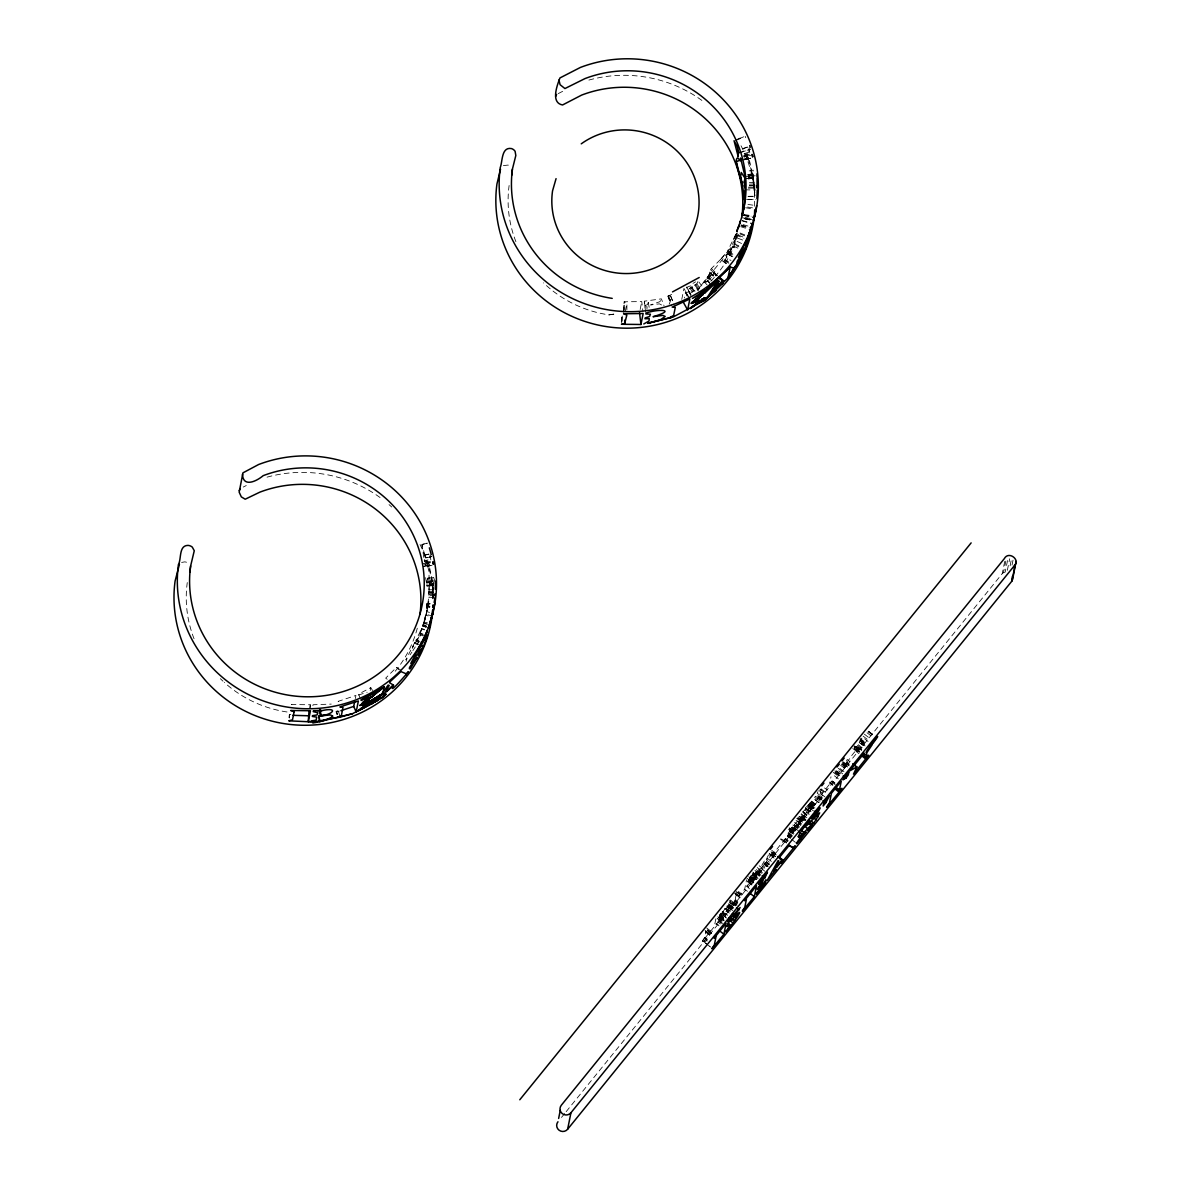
<?xml version="1.0" encoding="UTF-8"?>
<svg xmlns="http://www.w3.org/2000/svg" width="1191" height="1191" viewBox="0 0 1191 1191"><rect width="100%" height="100%" fill="white"/><g stroke="black" fill="none" stroke-linecap="round" stroke-linejoin="round"><path stroke-width="0.75" stroke-dasharray="5 3.75" d="M431.589 556.659L425.634 558.013L421.912 544.525L427.673 542.5M433.777 584.275L429.132 584.275L428.983 571.665L426.944 562.911L429.862 562.331M754.499 206.222L754.707 184.918L754.796 188.506M430.055 603.733L426.988 603.524L426.988 606.13M626.883 309.943L626.942 303.095L624.01 301.785L641.741 301.591L642.961 311.789M432.69 598.76L432.854 581.997L428.254 561.869L423.817 563.06M428.805 554.053L424.368 555.229L424.874 561.631L430.829 560.276L430.264 554.783M435.013 595.783L428.879 595.321L429.251 585.496L433.852 585.525M433.137 593.103L428.537 592.924L429.251 585.496M622.059 321.004L622.238 315.868M624.233 310.211L624.516 301.68M621.791 322.106L622.03 315.273M623.727 312.504L624.084 302.246M621.374 322.374L621.642 315.541M623.489 310.509L623.816 301.963M433.554 597.584L428.968 597.123L428.641 603.093L423.326 626.258L429.281 627.791M425.604 577.65L426.959 586.136L433.107 585.704C435.43 580.538 429.817 577.784 427.003 581.908L433.092 581.268L432.914 598.775M427.003 586.166L427.003 582.473M426.988 603.524L426.423 614.094L426.899 604.745L429.966 604.968M289.607 718.024L289.353 714.704L290.812 714.347M289.398 717.414L289.755 714.451M288.981 717.667L289.353 714.704M309.645 707.901L310.27 704.759L291.408 704.536L294.698 705.787M312.891 705.638L313.069 704.759L331.262 704.089M355.29 698.581L355.93 695.44L338.08 701.38L341.266 701.588M360.397 699.117L358.64 694.085L370.788 687.654L373.081 691.316M370.207 690.512L370.788 687.654M423.654 566.41L429.609 565.025L430.308 561.512L424.368 562.896L427.107 566.201L430.13 565.695M427.048 580.97L427.584 578.245L433.688 577.575M417.401 644.748L420.795 633.508L412.265 648.217L414.825 642.306L420.244 645.194M418.711 642.321L415.972 640.937L416.15 640.043L421.614 628.446L424.472 629.533M425.634 627.062L422.716 626.109L425.827 614.333L431.797 615.792M427.063 606.591L430.055 606.829L427.063 606.591L428.968 597.123M424.026 623.801L428.641 603.093L423.341 626.258M427.584 578.245L433.732 577.65L433.137 580.612L427.048 581.268M625.32 311.164L626.942 303.095M640.163 309.452L641.741 301.591M645.596 312.25L644.331 301.189L661.392 298.852L664.027 305.745M646.907 309.198L647.13 306.802L643.274 306.891L643.453 306.057L647.442 304.673L648.276 302.41L644.152 302.067M669.178 304.241C675.55 289.681 660.484 299.938 674.999 292.941M681.758 299.403L683.976 288.401L689.842 298.986M686.939 295.964L685.376 292.048L690.974 287.388L692.165 286.882L695.068 291.185M684.334 298.018L684.497 297.14M690.706 295.428L686.522 287.031L690.899 294.49M743.601 159.281L748.588 157.674L749.288 154.16L744.315 155.768M737.869 248.115L733.075 245.956L723.666 262.303L725.081 259.772L729.532 262.541L724.947 259.802L723.518 261.469L720.57 259.43L711.399 268.541L710.655 269.881L716.863 275.999M741.576 243.5L733.656 239.778L733.82 238.974L735.993 234.002L744.047 237.471M726.093 263.702L720.555 259.415L730.277 248.324L736.053 237.545L734.013 244.751L738.852 246.79M715.836 918.871L714.258 926.717L702.303 941.292L704.7 937.406L705.995 930.96M722.699 923.427L717.19 919.139C721.776 912.693 718.977 922.057 716.223 923.65L716.059 924.499C719.17 921.7 741.517 891.091 722.312 912.514L726.45 915.715M717.19 919.139L717.354 918.306L721.493 921.506M735.472 905.904L732.644 903.716L735.13 899.875L736.425 893.414M732.718 903.761L744.688 889.186L746.578 879.762M749.437 888.858L746.846 885.851L756.017 872.646L760.617 875.698M751.715 884.958L747.576 881.757L751.387 875.147L756.895 879.42M747.576 881.757C750.032 880.804 755.377 872.929 752.221 874.015L757.744 878.288M790.303 838.39L787.34 836.112L789.291 831.11L796.6 824.604L799.355 826.748M787.34 836.112L796.6 824.604M800.858 825.586L798.089 823.443L801.945 816.654L790.63 828.564L788.74 829.159L793.593 832.703M821.135 788.963L819.87 795.275L816.996 799.771L832.062 781.192L829.71 783.112L830.99 776.8M861.808 749.883C856.91 739.76 835.457 785.405 847.218 759.471L851.357 762.687M861.599 749.928L857.237 746.534L856.523 750.047L859.53 752.221M566.157 1111.665L1002.271 573.586L1005.264 558.743M1002.271 573.586L1003.492 572.692L1005.814 561.14M1007.526 560.544L1005.189 572.082L1003.492 572.692M1007.348 570.34L1009.67 558.787M1010.117 565.799L1011.784 557.552M1012.037 565.055L1013.035 560.098M423.847 624.248L424.621 621.166M422.716 626.109L425.634 615.3L428.611 616.03M737.378 232.93L734.013 244.751L737.78 232.543M420.497 631.885L420.989 630.262M736.619 233.63L733.656 239.778M415.972 640.937C419.262 639.537 423.758 622.417 420.17 632.883L422.999 634.059M736.529 233.912L735.532 237.024L737.035 232.721M421.227 629.548L421.614 628.446M766.721 866.274L763.967 864.145L769.207 853.456L768.403 853.188L774.463 857.892M733.075 245.956C730.827 250.423 720.957 257.732 731.021 260.367M760.349 875.191L757.506 873.003L766.528 861.927L769.297 864.056M707.097 284.902L704.744 282.356L710.238 272.65L709.374 272.114C713.677 271.399 691.108 296.916 699.638 288.311L697.524 290.128M769.401 862.195L766.647 860.066L772.408 852.235L776.085 855.019M774.135 858.071C767.093 855.049 780.968 845.833 766.647 860.066M757.506 873.003L766.021 857.996M731.572 249.187L727.165 256.735M704.744 282.356L707.484 280.823L705.697 282.833L713.96 274.868L712.546 275.925L714.034 272.635L707.573 278.873L710.015 281.359M707.573 278.873L713.588 272.307L717.488 275.791M735.993 234.002L727.775 250.616L733.835 254.695M798.089 823.443C803.508 817.502 820.361 792.387 800.962 814.078M861.361 748.38L857.222 745.179L862.552 737.169L868.075 741.457M414.825 642.306L405.803 659.888L407.233 658.683M428.537 592.924L433.226 592.954M724.158 920.926L718.649 916.653L720.183 914.39L725.691 918.663M412.89 650.614L415.302 646.862M410.076 654.856L411.952 652.028M771.381 855.927L785.643 838.33L783.559 840.072L780.715 838.836M406.086 661.273L406.697 660.395M813.453 810.937L807.2 806.128L809.433 803.702L814.957 807.974M686.329 287.969C689.678 284.321 698 287.254 697.822 280.57L692.983 283.339M722.312 912.514L727.656 905.354L731.795 908.554M746.683 886.714L755.913 875.325L756.33 872.318M561.482 1117.426L564.981 1113.109M697.643 289.621L732.897 246.879L737.691 249.023M856.761 750.077L859.053 747.74M720.57 259.43L729.056 250.006M763.967 864.145L766.528 861.927M401.084 670.265L396.409 667.466L385.661 678.155L388.951 680.508M336.83 714.451L336.041 711.548L339.167 710.164M690.095 293.433L696.363 288.207L698.432 290.991M558.192 93.627L562.926 91.201M243.262 487.059L246.269 485.541M854.364 747.888L857.237 746.534M685.197 292.971L691.242 291.006L692.165 286.882M358.446 695.038L367.17 692.269M735.651 140.002L743.586 136.459M735.636 140.598L743.586 137.054M739.06 138.826L743.824 136.712M503.391 165.594L508.051 165.073A6.476 6.312 11.4 0 1 510.79 166.636M743.794 155.768L747.07 154.577L748.588 157.674M743.973 155.872C751.61 147.803 753.635 197.885 753.233 170.134L748.082 171.117M742.559 148.696L747.486 146.955M747.293 155.842L744.003 157.004L750.687 155.321M742.797 148.801L747.74 147.089M423.817 557.507L421.867 545.136L427.629 543.126M422.076 544.808L427.837 542.813M744.092 153.728L749.05 152.076L749.824 152.91L744.851 154.502M745.03 158.701L748.335 157.614M738.822 152.939L750.434 149.203L738.956 152.999M181.613 562.435L184.62 561.884A7.191 6.997 11.4 0 1 188.982 563.626M743.646 156.661L750.39 154.815M422.373 563.894L428.418 561.988L429.609 565.025M423.996 564.311L428.432 563.149M424.368 555.229L429.028 554.202M336.16 711.682L339.316 711.116M745.745 159.445L752.414 157.763M742.276 160.338L750.732 158.195M745.834 159.445L752.608 157.733M423.43 566.38L429.385 564.951M424.591 555.348L425.485 557.939L431.44 556.554M427.107 566.201L433.152 565.189M748.261 159.162L752.384 174.422M747.561 174.794L752.712 173.826L754.871 195.771L752.652 175.553M427.122 563.373L430.13 562.837M748.008 178.486L753.174 177.623M430.293 565.665L427.271 566.157L426.854 562.896M746.504 178.605L753.412 177.489L754.841 192.927M748.261 179.007L753.456 178.188M553.026 291.066A117.433 114.321 11.4 0 0 608.899 314.871L616.06 313.784M608.899 314.9L615.673 313.873M748.142 174.467L755.094 173.707M747.993 175.777L754.945 175.017L748.022 175.866M748.216 174.869L756.925 173.931M426.765 582.652L432.854 581.997L426.735 582.533L425.902 578.96M744.777 176.759L755.228 175.762M748.156 177.355L755.139 176.7L744.732 177.682M426.899 585.63L433.003 585.123L432.899 583.009M427.048 585.481L433.152 584.989L433.167 598.865M746.608 178.65L755.332 177.98M749.377 182.61L754.618 182.223M749.377 184.158L754.618 183.846M749.437 185.409L754.677 185.156M749.526 185.766L754.766 185.528M749.63 185.602L754.871 185.394M748.097 196.336L755.109 196.232M748.156 196.455L755.168 196.366M429.236 583.352L433.837 583.292M433.732 584.23L429.132 584.275L427.643 578.305M748.469 187.151L755.481 187.121M748.276 188.133L755.288 188.089M428.507 589.739L434.641 589.783M748.216 199.344L755.228 199.433M744.956 189.831L755.481 190.009M746.549 199.359L755.317 199.507M428.462 591.302L433.077 591.406M428.477 592.567L433.077 592.716M427.048 603.643L430.1 603.852M429.088 594.339L433.673 594.696M429.698 607.246L426.795 606.978L426.75 608.08L429.668 608.378M747.963 204.45L754.915 205.418M744.196 214.603L751.134 215.601M742.41 214.901L751.089 216.181M744.122 215.392L751.074 216.434M747.546 207.055L752.757 207.889M745.626 207.755L752.548 208.872M745.209 218.563L753.858 220.007M741.799 217.7L752.176 219.457M745.104 218.965L753.754 220.454M743.824 215.541L752.414 217.328M745.179 217.358L752.027 218.861M426.527 611.698L429.534 612.368M424.398 622.104L427.405 622.789M744.851 218.563L751.685 220.141M743.735 215.005L753.992 217.417M744.777 218.697L751.61 220.32M423.46 625.856L426.438 626.6M423.49 625.573L426.467 626.332M741.323 225.605L748.097 227.436M742.216 220.499L752.325 223.402M743.154 224.652L748.201 226.111M742.082 220.886L752.191 223.834M423.609 623.265L426.557 624.129M741.04 225.635L749.452 228.166M423.192 624.739L426.125 625.632M740.728 226.677L749.094 229.297M422.805 625.96L425.723 626.898M428.626 592.776L428.879 595.321M423.386 622.819L429.222 624.709M740.951 224.846L749.303 227.57M742.663 240.046L736.053 237.545M421.465 628.848L424.324 629.935M420.006 634.684L422.85 635.83M740.117 233.019L746.608 235.654M739.939 233.898L746.429 236.547M734.192 243.827L743.884 247.922M419.902 633.627L425.544 636.039M735.8 234.925L743.854 238.394M416.15 640.043L421.629 642.812M414.647 643.229L417.341 644.673M728.416 254.338L734.564 257.703M728.55 251.703L734.668 255.127M727.999 252.552L734.073 256.035M727.299 253.817L733.343 257.36M724.679 260.621L729.13 263.405M723.741 261.439L726.674 263.345M868.433 731.2L873.941 735.487M868.492 731.289L874 735.562M868.165 731.423L873.688 735.696M868.224 731.795L873.747 736.068M867.018 732.748L872.899 737.259M864.368 734.177L869.892 738.45M863.147 736.142L868.671 740.415M860.17 738.435L867.063 743.794M860.349 739.388L865.872 743.66M860.081 739.432L866.974 744.777M859.932 740.4L865.455 744.688M860.453 741.546L864.592 744.747M861.153 742.856L865.276 746.072M860.825 743.378L863.579 745.506M859.307 742.618L863.624 745.804M858.249 744.703L862.388 747.903M858.86 748.142L861.629 750.27M860.11 749.898L854.602 745.611L861.138 750.97M854.394 746.042L859.917 750.315M854.111 745.953L861.004 751.313M853.873 746.817L860.765 752.161M857.073 749.779L859.842 751.908M854.304 748.439L859.277 752.176M854.587 748.826L858.726 752.027M852.771 748.484L859.664 753.829M856.24 751.551L858.994 753.68M846.667 762.195L849.436 764.339M846.25 763.059L849.004 765.203M845.923 763.55L849.094 765.902M843.436 761.853L848.96 766.126M842.037 761.793L848.93 767.138M843.049 763.118L847.173 766.334M844.881 764.905L847.635 767.049M842.156 763.52L847.664 767.793M841.814 764.041L847.322 768.314M841.665 764.354L847.307 768.642M840.682 765.247L846.206 769.52M840.012 768.537L844.151 771.753M838.196 768.299L843.719 772.587M842.737 773.882L837.228 769.609L836.335 770.622L840.474 773.822M835.933 770.83L841.442 775.118M834.772 770.905L841.68 776.264M835.516 772.542L841.04 776.815M834.846 772.453L840.37 776.726M833.268 772.349L840.161 777.693M834.385 775.788L838.524 779.003M832.033 780.864L835.01 782.963M832.062 781.192L834.817 783.321M831.273 781.683L835.74 785.077M830.276 782.844L833.03 784.988M829.71 783.112L832.717 785.301M824.529 787.951L827.283 790.08M821.358 789.097L826.867 793.37M819.78 788.993L825.303 793.28M818.798 790.392L824.321 794.665M824.946 796.898L818.053 791.553L817.13 793.132L822.639 797.419M819.438 796.139L822.192 798.268M817.875 795.514L822.296 798.967M819.11 796.615L821.864 798.759M821.701 799.489L816.177 795.201L814.674 797.434L818.812 800.635M818.798 797.732L821.552 799.876M818.068 797.985L820.822 800.114M815.522 796.288L819.765 799.369M817.234 799.116L820.003 801.26M819.289 802.719L813.468 798.521L818.991 802.794M811.622 801.126L817.309 805.548M811.279 801.439L816.803 805.726M810.773 802.049L816.297 806.322M810.297 802.674L815.805 806.947M809.88 802.868L815.403 807.141M809.88 803.285L814.019 806.501M809.344 804.119L814.852 808.406M809.002 804.327L814.51 808.6M810.044 805.339L814.182 808.555M809.672 805.324L813.81 808.54M808.689 804.997L812.828 808.198M808.466 805.012L812.604 808.213M808.972 805.771L813.111 808.972M807.974 805.831L813.498 810.118M807.662 805.92L813.185 810.193M806.53 806.367L813.423 811.711M808.272 809.463L811.026 811.592M805.28 807.334L810.803 811.622M805.979 808.585L811.503 812.872M805.28 808.897L810.788 813.17M804.967 810.088L810.476 814.361M806.426 812.307L809.18 814.45M802.987 811.607L808.51 815.895M803.002 811.845L808.525 816.118M802.808 812.5L808.332 816.773M804.089 815.627L806.843 817.77M801.245 813.736L806.769 818.009M801.067 814.659L806.575 818.946M802.183 816.743L804.937 818.887M801.945 816.654L806.084 819.855M801.871 817.473L806.009 820.673M799.816 816.326L805.324 820.614M801.037 817.443L805.176 820.644M798.923 816.326L804.446 820.614M801.156 818.619L803.925 820.763M798.878 817.681L804.401 821.954M797.821 817.488L803.344 821.76M798.268 818.664L802.406 821.864M797.672 818.306L802.749 822.415M798.476 819.229L802.615 822.445M796.705 818.396L802.228 822.668M797.806 820.941L801.945 824.142M796.094 820.42L801.617 824.693M798.283 822.519L801.037 824.663M794.665 822.415L800.188 826.688M796.407 825.527L799.161 827.671M794.189 824.931L798.327 828.147M795.022 826.39L797.791 828.534M792.893 825.006L798.417 829.278M794.516 827.79L798.655 831.005M792.328 826.896L797.851 831.169M795.648 830.455L790.124 826.182L789.186 827.953L794.695 832.241M792.581 828.802L795.335 830.931M790.63 828.564L795.231 832.241M790.913 829.948L793.682 832.092M790.422 830.053L793.191 832.196M790.035 830.261L794.174 833.462M788.829 829.695L792.968 832.896M790.779 832.018L793.534 834.162M789.291 831.11L792.045 833.238M788.368 832.36L792.506 835.576M789.35 834.028L792.104 836.171M787.936 833.179L792.075 836.395M788.904 834.683L791.658 836.811M788.442 835.278L791.196 837.422M787.906 835.903L790.66 838.047M791.479 839.327L795.618 842.528M785.465 838.36L788.234 840.504M785.152 839.179L787.906 841.322M784.705 839.179L787.459 841.308M783.872 840.012L786.626 842.156M783.559 840.072L786.313 842.201M783.827 840.891L786.581 843.02M780.671 839.283L786.194 843.556M771.738 850.314L777.247 854.587M773.301 852.711L776.07 854.855M771.024 851.788L775.862 855.48M772.438 854.275L775.192 856.418M772.751 854.543L775.505 856.686M769.207 853.456L774.731 857.728M767.436 858.369L771.574 861.569M766.394 861.912L769.163 864.041M766.394 862.224L769.148 864.368M765.887 862.418L768.82 864.86M765.128 863.252L767.882 865.395M764.235 863.505L768.374 866.706M764.83 864.324L767.585 866.467M764.205 864.175L766.959 866.319M762.061 866.006L764.816 868.15M759.203 865.783L764.711 870.055M760.855 868.15L764.994 871.35M757.238 867.569L764.146 872.914M762.419 872.541L756.895 868.254L756.032 869.415L761.555 873.688M759.188 871.276L761.957 873.42M756.717 871.291L760.855 874.492M754.975 870.442L760.677 874.894M755.481 871.961L759.62 875.177M756.017 872.646L760.156 875.847M755.496 873.256L759.635 876.472M752.786 872.065L758.31 876.338M753.159 873.003L758.682 877.291M752.816 873.316L758.325 877.603M754.156 875.236L758.295 878.437M752.384 875.057L756.523 878.258M752.608 876.368L756.732 879.568M752.92 877.41L755.675 879.539M750.821 876.144L756.404 880.387M751.908 877.693L754.662 879.821M750.256 876.814L754.513 880.209M751.372 878.377L754.141 880.506M748.677 876.695L754.201 880.968M749.779 877.975L753.918 881.176M750.598 879.241L753.367 881.385M750.211 879.434L752.965 881.578M749.854 879.509L753.992 882.725M748.931 879.196L753.069 882.412M749.303 879.911L753.441 883.127M746.891 878.184L753.799 883.528M748.558 880.655L752.697 883.871M747.769 880.819L751.908 884.02M749.288 882.68L752.042 884.824M744.688 889.186L747.442 891.33M738.405 891.434L742.544 894.649M737.825 892.148L743.348 896.421M736.559 891.731L743.467 897.076M736.336 891.955L743.229 897.299M735.502 892.893L742.395 898.237M734.847 893.235L741.74 898.595M734.862 893.548L741.755 898.907M736.083 894.62L741.591 898.907M735.13 899.875L737.884 902.019M734.773 900.619L737.527 902.748M734.505 901.021L737.557 903.507M734.222 902.078L736.991 904.222M733.626 902.183L736.38 904.326M730.47 900.039L737.363 905.383M736.991 905.473L730.515 900.396L729.651 902.257L735.16 906.545M729.398 900.634L735.755 905.413M733.016 903.493L735.77 905.636M729.77 902.659L735.294 906.932M728.773 903.686L734.281 907.974M729.755 904.937L733.894 908.138M728.356 904.148L733.954 908.569M729.279 905.056L733.418 908.271M729.517 906.217L732.271 908.361M728.43 905.726L732.569 908.941M728.877 907.438L733.016 910.653M726.629 906.113L732.137 910.386M727.195 906.947L732.718 911.234M727.895 909.016L730.649 911.16M725.572 908.242L731.08 912.514M724.575 908.539L730.098 912.812M726.584 910.951L729.339 913.095M725.006 913.169L727.761 915.313M722.208 911.428L727.716 915.7M722.163 912.723L726.406 916.147M721.746 912.946L725.885 916.162M723.294 915.447L726.048 917.591L720.6 913.259L726.376 918.127M719.647 914.569L725.17 918.857M719.468 915.462L725.036 919.72M719.826 916.43L723.964 919.646M719.885 916.832L724.024 920.033M721.255 918.053L724.009 920.196M719.2 916.891L723.339 920.092M717.845 916.787L723.369 921.075M718.426 917.68L723.949 921.968M719.23 919.422L721.984 921.566M718.694 921.238L721.448 923.382M717.637 921.834L720.406 923.978M716.223 923.65L718.977 925.794M706.605 927.908L713.498 933.253M707.394 929.695L712.918 933.967M707.514 930.335L711.846 933.625M707.29 930.558L711.429 933.759M705.072 930.424L710.595 934.712M706.144 931.317L710.283 934.518M705.801 931.853L709.94 935.054M705.653 932.166L709.955 935.367M704.7 937.406L707.454 939.55M704.343 938.151L707.112 940.295M704.075 938.553L707.141 941.039M703.196 939.714L705.95 941.858M702.496 940.696L710.774 947.113M705.355 943.168L709.494 946.369M710.655 269.881L713.588 272.307M717.161 275.359L714.511 273.081L716.997 275.255M714.302 273.677L716.952 275.955M714.034 272.635L716.654 274.927M396.409 667.466L398.657 669.521M711.399 268.541L717.414 274.377M710.238 272.65L713.96 276.312M708.407 277.324L712.084 281.031M709.374 272.114L714.272 277.056M707.484 280.823L709.94 283.294M707.35 280.763L709.776 283.25M424.874 561.631L424.19 560.857L430.115 559.398L429.728 555.944M698.864 281.954L703.032 287.507M696.839 283.979L699.951 288.162M695.767 284.723L700.874 291.721M694.904 285.17L698.923 290.812M691.718 287.001L694.606 291.319M690.974 287.388L693.817 291.735M689.142 292.227L691.018 295.145M689.902 288.103L692.715 292.465M685.376 292.048L687.996 296.514M745.164 136.355L745.745 137.68M670.801 296.172L673.362 302.574M670.503 295.874L674.314 305.477M668.493 295.547L670.905 301.993M668.091 296.217L671.679 305.893M667.823 296.023L670.205 302.484M433.732 577.65L435.102 582.071M338.452 711.34L340.031 716.684M336.621 711.697L337.44 714.585M336.428 711.191L337.232 714.094M752.876 177.653L752.072 174.482M661.571 304.985L659.427 303.854L650.584 304.956L659.74 301.725L661.973 299.194M648.276 302.41L649.199 307.472M644.331 301.189L645.299 307.978M748.633 149.009L749.05 152.076M749.139 147.461L749.824 152.91M310.27 704.759L310.375 707.752M754.707 184.918L754.811 189.89M550.242 288.847A117.433 114.321 11.4 0 1 543.528 282.863M515.911 241.684A117.433 114.321 11.4 0 1 509.123 185.483M738.197 234.523A117.462 114.351 11.4 0 1 715.508 276.014M714.347 277.339A117.462 114.351 11.4 0 1 709.449 282.49M588.89 80.065A129.73 126.306 11.4 0 1 704.015 101.994M741.025 145.749A129.73 126.306 11.4 0 1 754.781 195.16M417.297 628.193A117.447 114.351 11.4 0 1 393.655 673.094M287.046 711.98A117.447 114.351 11.4 0 1 224.31 682.413M222.985 681.192A117.447 114.351 11.4 0 1 220.38 678.691M194.059 638.778A117.447 114.351 11.4 0 1 187.27 582.563M267.052 477.144A129.73 126.306 11.4 0 1 380.748 498.032M389.04 504.627A129.73 126.306 11.4 0 1 391.69 506.994M420.021 544.495A129.73 126.306 11.4 0 1 433.167 597.778"/><path stroke-width="1.5" d="M435.37 581.163L435.31 584.26M354.665 701.722L353.712 706.427L356.169 711.935L373.155 702.884L372.217 703.539L372.813 700.695L377.785 699.34L388.192 685.048L389.219 685.525L383.13 695.455L386.122 694.055L381.998 697.777L352.521 713.692L340.164 717.101C288.192 725.706 323.818 724.024 332.855 716.119L330.443 714.942L320.602 715.865L319.888 709.925M242.517 474.137C242.86 487.655 256.273 481.551 263.166 475.671A117.447 114.351 11.4 0 1 421.644 559.547A117.447 114.351 11.4 0 1 311.521 696.75A117.447 114.351 11.4 0 1 190.605 566.067L194.267 550.733L192.302 547.131A7.191 6.997 11.4 0 0 187.955 545.389C178.62 545.493 181.553 559.026 178.427 564.549A129.73 126.306 11.4 0 0 312.131 708.705A129.73 126.306 11.4 0 0 433.628 557.105A129.73 126.306 11.4 0 0 258.596 464.52L242.934 472.857L239.168 492.166L241.326 496.885L245.197 499.208L259.832 492.166A117.447 114.351 11.4 0 1 419.976 614.407M432.556 610.254L432.497 615.003L432.78 610.268M624.694 323.535L626.838 315.064L623.578 313.754L643.155 313.501L640.937 324.488L621.449 324.265L624.694 323.535L624.739 320.111M435.31 589.247L435.385 585.54M433.152 605.177L433.167 607.202M754.499 214.946L754.692 209.72M756.91 198.718L757.223 190.039M432.914 607.529L433.018 605.192M742.41 214.901L742.574 213.442L742.35 214.157M756.94 176.581L756.925 173.931M557.969 1121.758A6.149 5.985 11.4 0 0 559.011 1130.17A6.149 5.985 11.4 0 0 567.631 1129.247L1011.918 581.074L1012.439 576.191M570.951 1112.751A6.149 5.985 11.4 0 1 562.331 1113.674A6.149 5.985 11.4 0 1 561.303 1105.263L1004.296 558.683C1008.598 550.406 1021.208 560.038 1013.958 566.172L570.951 1112.751L567.631 1129.247M361.751 703.509L367.691 699.251L359.905 705.489L365.503 704.179L382.832 693.638L384.217 686.79L361.052 700.487L372.396 696.482L373.84 692.537M698.015 301.055C699.668 300.326 693.222 303.243 691.301 303.422L691.495 302.484C702.333 297.72 705.593 287.909 714.957 281.299M696.795 303.541L690.452 308.454L704.357 297.929L703.315 301.025L673.317 316.91M704.357 297.929L705.638 298.613L706.561 297.676L703.881 298.182L703.315 301.025L716.044 289.487L703.836 300.698L715.508 290.232L705.935 298.643M364.074 701.514L365.503 704.179C368.615 702.511 368.421 696.571 365.369 702.199M406.205 674.895L406.384 673.883C416.18 662.672 385.571 699.325 393.685 685.197L386.316 691.852L393.149 684.929L389.621 682.771L390.44 681.386L400.905 671.59L406.384 673.883M698.447 300.355L699.057 297.274L701.856 294.817M315.466 721.672L308.246 721.746L309.005 711.042M320.602 715.865L320.156 709.896L320.811 715.389L325.426 715.27M317.55 710.685L321.957 710.565L313.397 710.744L313.218 711.623L317.908 712.769L317.029 714.972L312.518 715.627L312.355 716.461L316.732 717.116L316.136 720.123L311.342 720.897L311.179 721.731L308.246 721.418M356.169 711.935L358.387 700.948L339.882 706.963L343.023 707.335L341.4 715.404L337.619 717.339L340.164 717.101M435.206 594.815L435.013 595.783L434.983 593.773M434.12 602.467L435.087 597.733L434.715 604.001L429.281 627.791L430.011 625.201M742.053 215.586A117.462 114.351 11.4 0 0 581.684 95.072L562.584 104.957C550.346 102.828 557.284 84.948 559.949 77.936L580.434 67.425A129.73 126.306 11.4 0 1 755.481 160.026A129.73 126.306 11.4 0 1 633.969 311.625A129.73 126.306 11.4 0 1 500.265 167.469C502.632 161.708 501.262 146.791 511.371 148.562A6.476 6.312 11.4 0 1 515.107 151.331L515.822 155.5L512.458 168.973A117.433 114.321 11.4 0 0 612.219 298.375M558.639 1118.453L560.291 1110.206M728.014 277.845L737.795 262.809L728.014 277.845L730.217 266.903L733.73 268.228L735.472 266.233L728.014 277.845L713.93 291.527L723.19 282.848L721.627 284.068L723.771 281.031L719.275 277.235M742.886 211.864L744.479 203.974L744.956 189.831L742.752 199.746C746.951 187.285 731.721 160.189 737.676 157.912L740.579 160.77L740.564 158.016L744.732 175.256L744.732 177.682L741.219 172.457L740.698 176.089L742.529 186.228L736.648 162.929M756.642 205.656L753.754 220.454L754.35 217.849M723.905 934.206L726.123 923.204L714.079 938.27L715.985 936.826L714.347 944.895L711.876 948.736L723.905 934.206L719.766 931.005M754.335 896.674L756.553 885.672L744.494 900.724L746.4 899.294L744.777 907.363L742.306 911.204L754.335 896.674L750.196 893.458M852.741 763.759L856.88 766.959L853.485 774.165L868.715 755.228L866.423 757.565L863.415 755.392M866.185 757.536L866.884 754.022L862.433 755.972L864.249 753.099L849.942 770.771L856.88 766.959M1014.107 567.943L1014.762 564.653M1011.918 581.074L1015.253 564.579M1012.544 579.704L1016.087 561.452M754.394 216.583L756.211 208.455L753.322 220.722L754.126 217.685M751.059 230.31L751.476 228.359L746.817 241.833L744.747 245.004L747.263 238.855L738.36 257.36L745.328 247.207L747.591 241.877L745.313 249.529L750.419 232.841M742.842 211.983L743.899 207.472M429.787 623.905L431.604 616.774M500.533 169.211L496.945 183.965A129.73 126.306 11.4 0 0 610.641 327.197A129.73 126.306 11.4 0 0 754.409 215.422M189.92 571.993L190.649 565.948M511.654 175.375L512.413 169.182M739.775 223.685L739.998 222.791M742.038 214.603L743.675 208.112M739.566 223.357L740.207 221.079M556.063 178.635L552.55 190.873A73.708 71.758 11.4 0 0 634.282 273.126A73.708 71.758 11.4 0 0 693.758 175.643A73.708 71.758 11.4 0 0 581.238 143.843M429.504 625.007L428.566 627.999L431.797 615.792M555.616 96.471L556.614 94.446M239.183 490.632L240.269 488.563M423.49 646.207C437.142 612.397 409.242 670.101 420.244 645.194L410.791 663.417L421.51 648.604L418.354 655.884L420.721 651.641L423.49 646.207L420.676 645.001M738.986 225.248L736.857 231.694M739.045 226.156L738.286 227.972M811.83 824.232C789.693 848.215 799.176 833.253 809.523 820.152L806.367 825.884L819.691 812.828L816.088 819.795L807.751 830.931L811.83 824.232L809.076 822.088M425.559 637.304L427.346 630.62L421.45 643.691L425.232 637.78M825.839 802.689L829.636 795.514L823.8 802.704L823.13 806.009L825.839 802.689L823.07 800.546M179.439 564.281L175.092 581.059A129.73 126.306 11.4 0 0 289.726 724.396A129.73 126.306 11.4 0 0 432.735 610.685M702.02 290.932L704.536 293.135M713.93 284.277L717.95 280.763L718.932 281.195L713.29 291.393M782.963 860.2L776.294 867.554L782.055 859.723L779.301 858.205L780.016 856.731L788.948 845.699L793.221 847.56L795.29 845.818L781.028 863.415L782.963 860.2L778.825 856.999M738.167 262.154L744.271 250.973C743.482 253.162 733.998 263.687 737.795 262.809M731.959 919.988L740.117 907.527L727.924 920.985L727.746 921.879L730.44 919.139L726.838 926.628C731.438 920.181 728.624 929.546 725.885 931.139L725.706 931.987C728.818 929.174 751.179 898.58 731.959 919.988L729.205 917.859M410.687 668.255L417.192 657.283C416.329 659.606 406.161 669.342 410.285 668.91M705.206 290.187L692.447 298.405L702.199 294.192L730.217 266.903L710.134 285.855M872.214 744.658L866.884 752.667C861.301 755.704 888.397 722.386 872.795 743.616M708.228 296.008L717.95 280.763L704.521 293.373M761.57 885.181L762.821 880.491L757.238 889.23L761.57 885.181L758.801 883.037M718.932 281.195L712.307 290.559L713.275 290.693M705.638 298.613L707.35 297.69L703.836 300.698M373.349 695.708L368.719 698.983L370.297 701.633L359.235 709.642M839.819 791.196L841.903 788.308L839.372 790.601L841.278 781.132L831.422 793.295L829.517 802.764L826.569 807.23L839.819 791.196L835.68 787.995M519.782 1099.769L971.141 542.888M770.354 849.243L772.587 846.488M821.775 785.807L823.964 783.112M836.975 767.064L839.298 764.175M842.052 760.781L844.225 758.101M714.228 284.247L717.95 280.763L716.029 283.116L716.788 282.639M715.925 283.19L717.95 280.763M801.022 838.806C789.678 852.845 802.853 832.33 806.247 832.092L801.022 838.806L798.268 836.663M764.994 877.707L767.466 872.199L758.339 884.184L764.994 877.707L762.24 875.564M693.132 301.383L702.913 294.534L700.874 291.721M691.882 306.816L690.452 308.454L702.809 299.015L701.469 299.194M698.953 297.765L692.7 302.782L698.983 297.035M817.324 813.408C825.408 799.25 813.527 816.043 811.265 818.023L811.086 818.917L817.324 813.408L814.555 811.265M845.982 778.095L848.29 774.954L848.96 771.664L842.93 779.837L845.982 778.095L843.228 775.966M363.24 704.476L365.071 702.467L362.421 704.566L367.811 699.608L363.776 701.961M692.284 306.563L690.452 308.454L694.04 305.491M698.909 298.018L702.913 294.534L700.159 295.115L705.102 290.276L703.807 291.155M718.798 276.937L722.699 280.421L716.089 287.582L723.205 280.674M706.055 289.696L709.896 286.063M694.576 302.276L698.834 298.346M705.4 299.149L703.494 300.132M700.159 295.115L705.027 290.649M715.255 290.366L716.044 289.487L707.35 297.244M705.801 298.926L715.508 290.232M367.647 700.353L369.18 699.072L367.706 700.1M710.685 292.852L712.635 291.229L711.771 291.036M364.386 701.291L367.811 699.608L361.32 704.908L366.411 701.067M373.423 695.633L384.217 686.79L368.719 698.983M704.164 291.006L705.102 290.276M360.918 708.69L369.582 703.003L367.811 704.06M371.518 696.884L372.292 696.273M698.283 295.666L704.298 291.066M691.301 303.422L696.452 299.507M374.048 701.142L377.785 699.34L372.336 702.794M359.057 710.521L376.803 700.904L385.735 694.502L381.998 697.777L384.246 695.872M359.905 705.489L365.131 701.767M698.819 297.393L695.112 299.775M699.043 297.229L695.708 299.075M369.508 702.377L373.721 700.665L372.649 701.291M370.297 701.633L382.832 693.638L363.791 704.625L367.2 702.675M372.083 700.591L382.832 693.638L366.754 703.375L364.55 699.415M382.832 693.638L365.503 704.179M703.33 293.894L701.425 295.085L703.107 294.222M701.946 295.04L703.003 294.4M366.471 705.251L365.518 705.831L372.455 702.199M370.773 697.464L372.128 696.69M374.391 701.276L377.785 699.34L375.865 700.695M367.721 699.355L371.771 696.988M372.039 703.241L378.306 699.817M672.513 291.899L699.206 277.503M361.245 699.534L374.004 692.79M372.307 702.988L376.803 700.904M366.754 703.375L371.354 700.978M372.277 703.152L375.016 701.827M353.712 706.427L340.879 710.685M702.199 294.192L703.524 293.596M697.256 303.303L703.33 300.906M736.753 161.425L740.058 160.323M699.028 301.695L703.36 300.802M320.9 715.851C333.956 714.243 338.199 706.978 321.942 710.625M672.439 317.163L647.993 323.237L672.439 317.163L669.938 317.491L673.659 315.436L675.282 307.367L672.186 307.114L689.842 298.986L687.624 309.973L683.426 302.425M340.031 716.684L319.739 721.552L319.009 715.568L319.605 721.523M340.954 716.461L352.521 713.692M647.993 323.237L660.41 319.724L665.233 316.449L662.851 315.377L653.055 316.717C678.021 309.347 657.908 308.826 646.013 313.054L645.835 313.948L650.42 314.216L649.557 316.493L645.135 317.923L644.971 318.756L649.244 318.607L649.05 321.004L643.78 323.952M292.733 715.329L308.052 715.761M420.215 645.969L423.028 647.189M719.334 278.441L722.699 280.421M863.669 755.436L866.423 757.565M863.892 755.957L866.646 758.101M861.748 755.823L865.887 759.039M837.169 788.189L839.923 790.333M835.233 787.4L839.61 790.645M834.951 788.904L839.089 792.104M815.165 814.808L817.919 816.952M813.319 817.651L816.088 819.795M810.982 820.986L813.751 823.115M808.853 821.998L811.607 824.142M808.763 822.817L811.533 824.961M807.945 822.787L810.699 824.916M804.699 826.286L807.453 828.43M801.081 830.276L803.836 832.42M799.235 832.241L801.99 834.385M789.35 845.163L793.489 848.379M777.917 856.508L782.978 860.364M780.001 858.681L782.755 860.825M736.544 907.616L739.298 909.745M734.787 914.375L737.557 916.504M732.465 913.586L735.219 915.715M733.477 916.296L736.246 918.44M731.899 918.514L734.653 920.658M728.803 919.735L732.941 922.936M728.148 923.412L730.902 925.541M719.587 278.232L723.547 281.642M370.505 700.829L372.217 703.539M362.972 701.99L364.386 704.655M752.161 154.383L752.891 156.646M432.958 561.795L433.584 564.087M749.69 145.57L750.226 147.342M429.355 547.83L431.276 554.678M740.623 177.757L742.529 186.228M752.504 156.899L752.087 154.845M433.226 564.326L432.884 562.256M639.522 312.593L640.937 324.488M756.91 186.064L757.044 188.089L757.074 177.846M558.951 79.976L560.098 84.725L564.936 88.551L585.004 78.576A117.433 114.321 11.4 0 1 712.56 106.029A117.433 114.321 11.4 0 1 736.634 231.248M737.631 150.453L738.197 156.617L734.058 140.717L737.125 146.21L738.956 152.999L737.631 150.453M744.196 182.089L744.777 188.148L744.851 178.784L744.196 182.089M294.117 711.742L292.495 719.811L288.758 720.823L308.246 721.746L310.464 710.744L290.664 710.476L294.117 711.742M748.231 236.309L748.052 237.203L752.355 223.476L748.231 236.309M756.508 893.339L756.33 894.203L765.56 882.814L765.992 879.807L756.508 893.339M773.882 870.993L776.19 869.4L767.168 880.491L778.065 860.661L778.869 860.944L773.882 870.993"/></g></svg>
